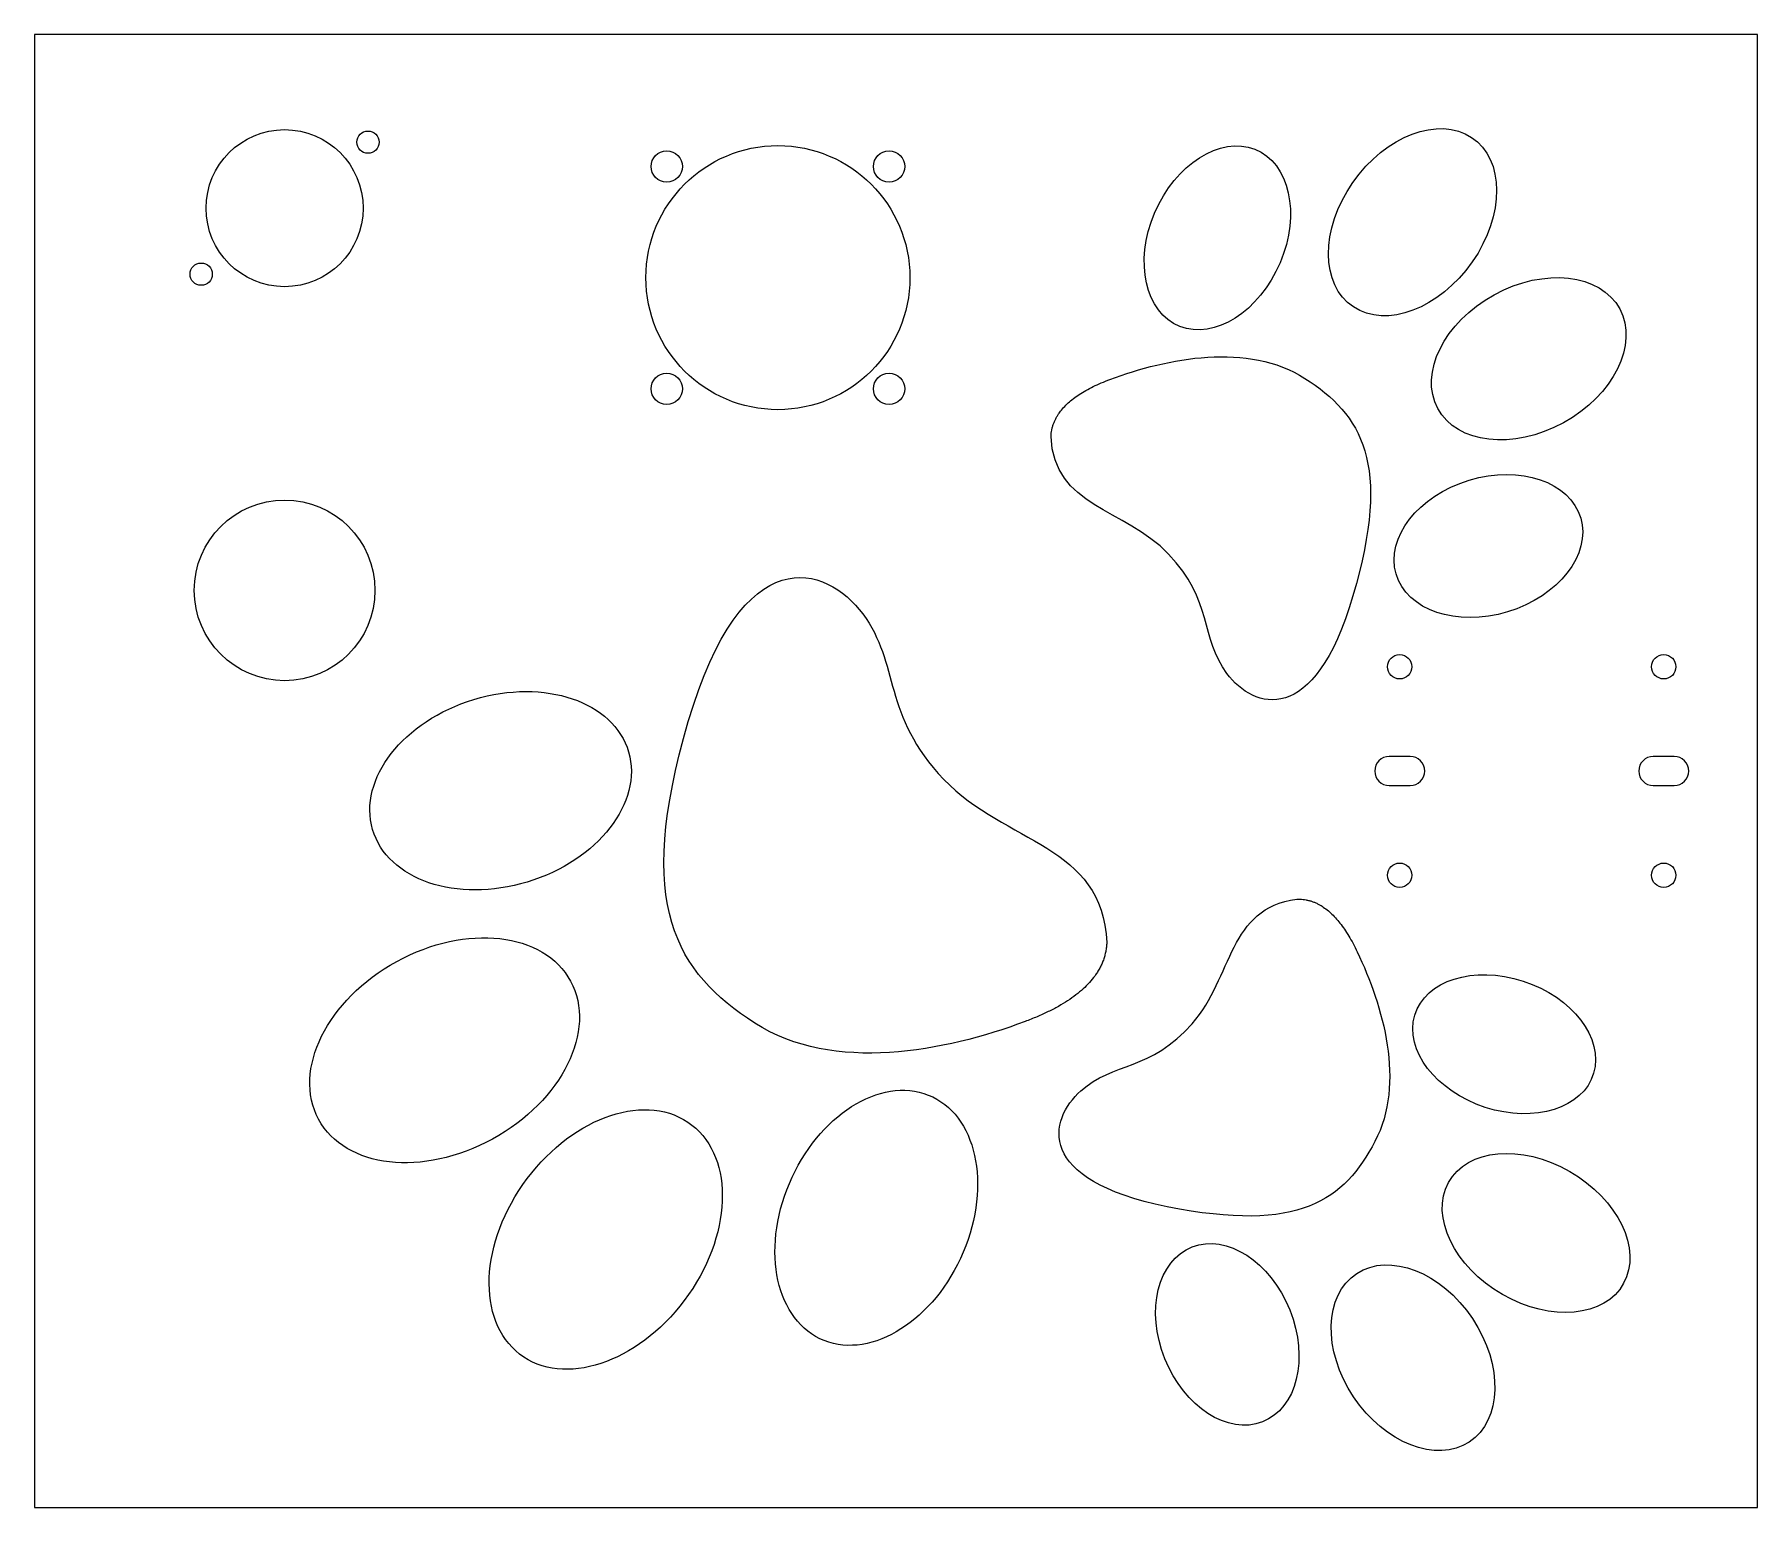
# Model space of a CAD drawing. Header units: millimetres. Extents: x 0 to 248, y 0 to 212.
import ezdxf

# ---------------------------------------------------------------- set-up
doc = ezdxf.new("R2010")
doc.units = ezdxf.units.MM
doc.layers.get('0').update_dxf_attribs({"linetype": 'CONTINUOUS'})

msp = doc.modelspace()

# ---------------------------------------------------------------- linework, layer by layer
msp.add_lwpolyline([(0, 0), (248, 0), (248, 212), (0, 212)], close=True)
for points in [[(198, 108.1), (195, 108.1, 1), (195, 103.9), (198, 103.9, 1)], [(236, 108.1), (233, 108.1, 1), (233, 103.9), (236, 103.9, 1)]]:
    msp.add_lwpolyline(points, format="xyb", close=True)
for centre, radius in [((36, 187), 11.3), ((48, 196.5), 1.6), ((107, 177), 19), ((91, 193), 2.25), ((123, 193), 2.25), ((24, 177.5), 1.6), ((91, 161), 2.25), ((123, 161), 2.25), ((36, 132), 13), ((196.5, 121), 1.75), ((234.5, 121), 1.75), ((196.5, 91), 1.75), ((234.5, 91), 1.75)]:
    msp.add_circle(centre, radius)
for points, degree in [([(189.74, 190.69), (194.44, 197.43), (202.1, 200.34), (206.85, 197.18)], 3), ([(161.22, 186.3), (164.2, 193.34), (170.67, 197.45), (175.65, 195.48)], 3), ([(206.85, 197.18), (211.61, 194.03), (211.65, 186.01), (206.94, 179.27)], 3), ([(175.65, 195.48), (180.64, 193.5), (182.26, 186.19), (179.28, 179.15)], 3), ([(189.83, 172.78), (185.08, 175.94), (185.04, 183.96), (189.74, 190.69)], 3), ([(164.85, 169.98), (159.86, 171.95), (158.24, 179.26), (161.22, 186.3)], 3), ([(179.28, 179.15), (176.29, 172.11), (169.83, 168), (164.85, 169.98)], 3), ([(206.94, 179.27), (202.24, 172.53), (194.58, 169.62), (189.83, 172.78)], 3), ([(210.1, 174.55), (217.32, 178.51), (225.41, 177.59), (228.16, 172.5)], 3), ([(201.99, 158.16), (199.24, 163.25), (202.87, 170.59), (210.1, 174.55)], 3), ([(228.16, 172.5), (230.9, 167.4), (227.27, 160.07), (220.05, 156.11)], 3), ([(154.8, 162.35), (163.06, 165.44), (174.69, 167.75), (182.86, 162.51)], 3), ([(146.31, 154.15), (146.55, 159.26), (154.8, 162.35)], 2), ([(182.86, 162.51), (191.02, 157.27), (195.38, 150.31), (189.77, 131.21)], 3), ([(220.05, 156.11), (212.82, 152.15), (204.74, 153.07), (201.99, 158.16)], 3), ([(163.24, 137.21), (156.84, 143.88), (146.72, 143.96), (146.31, 154.15)], 3), ([(195.97, 134.36), (194.44, 139.59), (199.15, 145.64), (206.49, 147.86)], 3), ([(206.49, 147.86), (213.83, 150.08), (221.02, 147.64), (222.55, 142.4)], 3), ([(222.55, 142.4), (224.08, 137.17), (219.37, 131.12), (212.03, 128.9)], 3), ([(171.64, 120.02), (167.82, 125.15), (169.63, 130.54), (163.24, 137.21)], 3), ([(212.03, 128.9), (204.69, 126.68), (197.5, 129.12), (195.97, 134.36)], 3), ([(94.1, 113.1), (101.88, 139.57), (113.93, 135.72), (119.23, 128.6)], 3), ([(189.77, 131.21), (184.16, 112.11), (175.47, 114.89), (171.64, 120.02)], 3), ([(119.23, 128.6), (124.53, 121.49), (122.02, 114.03), (130.88, 104.79)], 3), ([(63.25, 116.3), (73.42, 119.38), (83.39, 116), (85.51, 108.74)], 3), ([(48.67, 97.59), (46.55, 104.84), (53.08, 113.22), (63.25, 116.3)], 3), ([(103.68, 69.72), (92.37, 76.98), (86.33, 86.63), (94.1, 113.1)], 3), ([(85.51, 108.74), (87.63, 101.48), (81.1, 93.1), (70.93, 90.02)], 3), ([(130.88, 104.79), (139.74, 95.54), (153.77, 95.43), (154.34, 81.3)], 3), ([(70.93, 90.02), (60.76, 86.94), (50.79, 90.33), (48.67, 97.59)], 3), ([(166.63, 69.63), (172.58, 76.42), (171.79, 86.28), (181.68, 87.55)], 3), ([(181.68, 87.55), (186.67, 87.75), (190.38, 79.98)], 2), ([(52.14, 78.59), (62.15, 84.08), (73.36, 82.81), (77.17, 75.75)], 3), ([(154.34, 81.3), (154.01, 74.22), (142.57, 69.94)], 2), ([(190.38, 79.98), (194.1, 72.21), (197.34, 61.08), (192.93, 52.68)], 3), ([(40.9, 55.87), (37.09, 62.93), (42.12, 73.1), (52.14, 78.59)], 3), ([(77.17, 75.75), (80.98, 68.69), (75.94, 58.52), (65.93, 53.03)], 3), ([(198.66, 70.85), (200.16, 75.87), (207.14, 78.08), (214.25, 75.77)], 3), ([(214.25, 75.77), (221.36, 73.47), (225.91, 67.53), (224.41, 62.5)], 3), ([(142.57, 69.94), (131.13, 65.65), (115, 62.45), (103.68, 69.72)], 3), ([(150.61, 59.98), (155.28, 64.14), (160.67, 62.83), (166.63, 69.63)], 3), ([(208.82, 57.58), (201.72, 59.89), (197.17, 65.83), (198.66, 70.85)], 3), ([(224.41, 62.5), (222.91, 57.48), (215.93, 55.28), (208.82, 57.58)], 3), ([(108.65, 46.65), (112.78, 56.41), (121.74, 62.11), (128.65, 59.37)], 3), ([(163.05, 43.29), (143.98, 47.12), (145.94, 55.82), (150.61, 59.98)], 3), ([(70.3, 46.49), (76.82, 55.83), (87.44, 59.86), (94.03, 55.48)], 3), ([(128.65, 59.37), (135.56, 56.63), (137.81, 46.5), (133.68, 36.74)], 3), ([(65.93, 53.03), (55.91, 47.54), (44.71, 48.82), (40.9, 55.87)], 3), ([(94.03, 55.48), (100.61, 51.11), (100.67, 39.99), (94.15, 30.65)], 3), ([(192.93, 52.68), (188.52, 44.28), (182.12, 39.45), (163.05, 43.29)], 3), ([(203.52, 46.77), (206.19, 51.66), (213.99, 52.39), (220.96, 48.38)], 3), ([(220.96, 48.38), (227.92, 44.38), (231.4, 37.17), (228.73, 32.27)], 3), ([(70.42, 21.66), (63.84, 26.03), (63.78, 37.15), (70.3, 46.49)], 3), ([(113.67, 24.02), (106.76, 26.76), (104.51, 36.89), (108.65, 46.65)], 3), ([(211.29, 30.66), (204.33, 34.66), (200.85, 41.88), (203.52, 46.77)], 3), ([(162.69, 21.42), (159.9, 28.37), (161.67, 35.58), (166.64, 37.52)], 3), ([(166.64, 37.52), (171.6, 39.45), (177.89, 35.38), (180.68, 28.43)], 3), ([(133.68, 36.74), (129.54, 26.98), (120.58, 21.29), (113.67, 24.02)], 3), ([(190.32, 33.68), (195.04, 36.79), (202.5, 33.88), (206.97, 27.19)], 3), ([(189.86, 15.93), (185.39, 22.63), (185.6, 30.58), (190.32, 33.68)], 3), ([(228.73, 32.27), (226.06, 27.38), (218.26, 26.66), (211.29, 30.66)], 3), ([(94.15, 30.65), (87.63, 21.31), (77.01, 17.28), (70.42, 21.66)], 3), ([(180.68, 28.43), (183.47, 21.47), (181.7, 14.26), (176.74, 12.32)], 3), ([(206.97, 27.19), (211.44, 20.49), (211.23, 12.54), (206.51, 9.43)], 3), ([(176.74, 12.32), (171.77, 10.39), (165.48, 14.46), (162.69, 21.42)], 3), ([(206.51, 9.43), (201.79, 6.32), (194.34, 9.23), (189.86, 15.93)], 3)]:
    msp.add_open_spline(points, degree=degree)

doc.saveas('drawing.dxf')
